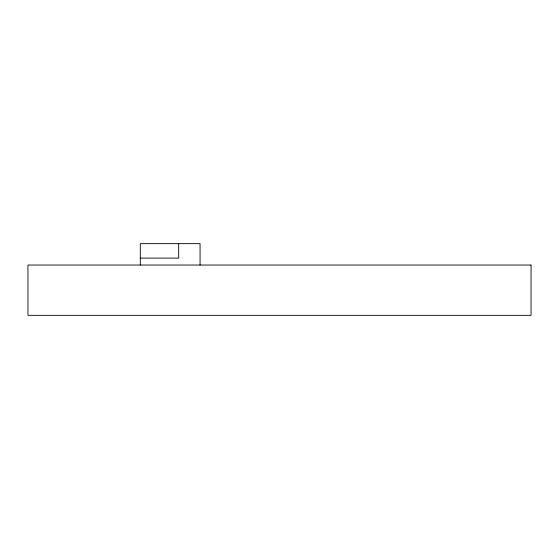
<?xml version="1.0" encoding="UTF-8"?>
<svg xmlns="http://www.w3.org/2000/svg" width="559" height="559" viewBox="0 0 559 559"><rect width="100%" height="100%" fill="white"/><g stroke="black" fill="none" stroke-linecap="round" stroke-linejoin="round"><path stroke-width="0.84" d="M140.316 258.118L178.677 258.118L178.677 243.654M200.059 265.036L200.059 243.654L140.316 243.654L140.316 265.036M531.05 265.036L27.95 265.036L27.95 315.346L531.05 315.346L531.05 265.036"/></g></svg>
